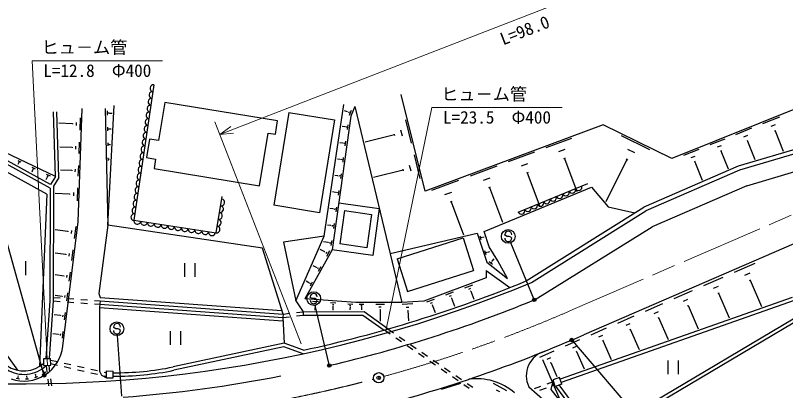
# Model space of a CAD drawing. Units: millimetres, scale not verified. Extents: x 40000 to 680000, y 20000 to 380000.
# Drawn here: x 409389 to 521602, y 263461 to 318140 of the extents above; entities that cross this region are included whole.
import ezdxf
from ezdxf.enums import TextEntityAlignment as Align

# ---------------------------------------------------------------- set-up
doc = ezdxf.new("R2010")
doc.units = ezdxf.units.MM
doc.header["$LTSCALE"] = 1000
doc.header["$PDMODE"] = 32
doc.header["$PDSIZE"] = 500
doc.linetypes.add('CHAIN', pattern=[18.5, 12, -1.5, 3.5, -1.5])
for name, color, linetype, lineweight in [('S-BGD', 7, 'Continuous', 25), ('S-BMK', 2, 'CHAIN', 13), ('S-BMK-SRVR', 3, 'Continuous', 25), ('S-STR-HTXT', 7, 'Continuous', 13), ('S-STR-STRC', 7, 'Continuous', 25)]:
    doc.layers.add(name, color=color, linetype=linetype, lineweight=lineweight)
doc.styles.add('@ＭＳ ゴシック', font='')
doc.styles.add('ＭＳ ゴシック', font='')
doc.styles.get('@ＭＳ ゴシック').set_extended_font_data('@MS Gothic')
doc.styles.get('ＭＳ ゴシック').set_extended_font_data('MS Gothic')

msp = doc.modelspace()

# ---------------------------------------------------------------- linework, layer by layer
at = {"layer": 'S-BGD'}
for p, q in [((547214, 314186), (505004, 297296)), ((429574, 308012), (426663, 288295)), ((469097, 292525), (465608, 306624)), ((431139, 305441), (430244, 299902)), ((447591, 302783), (431139, 305441)), ((415235, 294647), (394278, 304658)), ((415740, 294507), (415435, 304109)), ((418514, 288058), (419119, 304554)), ((422480, 304563), (422832, 287555)), ((422737, 304216), (422750, 303586)), ((422832, 287555), (423788, 304999)), ((454373, 285989), (457229, 305174)), ((457760, 304086), (457339, 304256)), ((457768, 304108), (457751, 304064)), ((458314, 304264), (458034, 303573)), ((458833, 304880), (458259, 303460)), ((458833, 304880), (465685, 276295)), ((415235, 294647), (414935, 304093)), ((418820, 303211), (418754, 301406)), ((422931, 303983), (422934, 303826)), ((423121, 303928), (423122, 303889)), ((423121, 303909), (423479, 303916)), ((449208, 303996), (447021, 290461)), ((449208, 303996), (455858, 302921)), ((458259, 303460), (455535, 283979)), ((458002, 304088), (457932, 303916)), ((538838, 303327), (514703, 296151)), ((520736, 303322), (518217, 302314)), ((417704, 302348), (415738, 302420)), ((417706, 302404), (417702, 302292)), ((418253, 302554), (418237, 302102)), ((447274, 300816), (447591, 302783)), ((455858, 302921), (453671, 289386)), ((457400, 301905), (457004, 301960)), ((457403, 301925), (457398, 301885)), ((457602, 301958), (457580, 301799)), ((457826, 302169), (457737, 301534)), ((467108, 299522), (466261, 302943)), ((495017, 302209), (469097, 292525)), ((505004, 297296), (495017, 302209)), ((539009, 302752), (514908, 295586)), ((520093, 302188), (519464, 301936)), ((422786, 301848), (422797, 301308)), ((422952, 301649), (422955, 301514)), ((423115, 301602), (423116, 301568)), ((423116, 301585), (423352, 301590)), ((444976, 293324), (446214, 300988)), ((446214, 300988), (447274, 300816)), ((464658, 300617), (464606, 300831)), ((465764, 300551), (465552, 301406)), ((516650, 301687), (514319, 300754)), ((520160, 301338), (520002, 301275)), ((520081, 301307), (521260, 298360)), ((418691, 299688), (418629, 298003)), ((428926, 300115), (428488, 297409)), ((430244, 299902), (428926, 300115)), ((457495, 299800), (457404, 299154)), ((464632, 300724), (460341, 299662)), ((490407, 300220), (486690, 298831)), ((497640, 300640), (501751, 298618)), ((512748, 300125), (510577, 299257)), ((516056, 300638), (515473, 300405)), ((515934, 293306), (540069, 300482)), ((516117, 299851), (515971, 299793)), ((516044, 299822), (517121, 297130)), ((417649, 298883), (415848, 298949)), ((417651, 298935), (417647, 298830)), ((418162, 299075), (418147, 298654)), ((422833, 299569), (422843, 299115)), ((422973, 299401), (422975, 299288)), ((423110, 299361), (423111, 299333)), ((423110, 299347), (423229, 299350)), ((457062, 299531), (456651, 299589)), ((457065, 299551), (457059, 299511)), ((457267, 299585), (457244, 299423)), ((489430, 298584), (488500, 298237)), ((498574, 298648), (499602, 298143)), ((508937, 298601), (506714, 297711)), ((512194, 299149), (511652, 298931)), ((422879, 297374), (422886, 297003)), ((428488, 297409), (429807, 297195)), ((457162, 297420), (457070, 296764)), ((468378, 294390), (467526, 297830)), ((485018, 298207), (481205, 296782)), ((554061, 298366), (492194, 271591)), ((508371, 297600), (507815, 297378)), ((512252, 298416), (512116, 298362)), ((512184, 298389), (513226, 295784)), ((414443, 292984), (408028, 296515)), ((414507, 293519), (408253, 296962)), ((409747, 296991), (410197, 296776)), ((409843, 296614), (409751, 296422)), ((409829, 296621), (409857, 296607)), ((409851, 296776), (409964, 296722)), ((418566, 296283), (418508, 294716)), ((422993, 297237), (422995, 297144)), ((423105, 297204), (423105, 297181)), ((423105, 297193), (423111, 297193)), ((429807, 297195), (429583, 295811)), ((456722, 297147), (456296, 297206)), ((456725, 297167), (456719, 297126)), ((456931, 297201), (456908, 297037)), ((467027, 295425), (466814, 296284)), ((484015, 296528), (483062, 296172)), ((489498, 297339), (489265, 297252)), ((489382, 297296), (491175, 292495)), ((498482, 297162), (495429, 290957)), ((498353, 297225), (498610, 297099)), ((508429, 296850), (508290, 296794)), ((508360, 296822), (509432, 294142)), ((413961, 292108), (407578, 295621)), ((411891, 295592), (411759, 295317)), ((411783, 296019), (412291, 295776)), ((411875, 295600), (411907, 295585)), ((411900, 295775), (412028, 295714)), ((417596, 295534), (415955, 295594)), ((417598, 295583), (417594, 295485)), ((418074, 295713), (418059, 295321)), ((429583, 295811), (444976, 293324)), ((465888, 295599), (461571, 294531)), ((465915, 295492), (465862, 295707)), ((479532, 296157), (475621, 294696)), ((484085, 295251), (483847, 295162)), ((483966, 295207), (485811, 290269)), ((514703, 296151), (500937, 290193)), ((514908, 295586), (501217, 289661)), ((413999, 294541), (413826, 294179)), ((413878, 295018), (414447, 294746)), ((413981, 294549), (414017, 294532)), ((414010, 294745), (414152, 294678)), ((415235, 294647), (414507, 293519)), ((415740, 294507), (414944, 293274)), ((456381, 294752), (455940, 294813)), ((456384, 294772), (456378, 294731)), ((456593, 294807), (456569, 294640)), ((456828, 295029), (456734, 294362)), ((473946, 294070), (470006, 292598)), ((478503, 294435), (477526, 294070)), ((414443, 292984), (414413, 276554)), ((414944, 293274), (414913, 276536)), ((418445, 292994), (418376, 291118)), ((477707, 286636), (493309, 293110)), ((478575, 293125), (478331, 293034)), ((478453, 293080), (480350, 288003)), ((482654, 289482), (492767, 293663)), ((493309, 293110), (495741, 290232)), ((515934, 293306), (502168, 287348)), ((413961, 292108), (412879, 266963)), ((417285, 292097), (415192, 292174)), ((417287, 292156), (417283, 292039)), ((417856, 292311), (417839, 291842)), ((438615, 286456), (439535, 291768)), ((456038, 292346), (455582, 292410)), ((456041, 292367), (456035, 292325)), ((456253, 292402), (456230, 292233)), ((456492, 292628), (456397, 291950)), ((472910, 292336), (471925, 291968)), ((456491, 290813), (462403, 289987)), ((472983, 291016), (472736, 290924)), ((472860, 290970), (474651, 286174)), ((453671, 289386), (447021, 290461)), ((455694, 289929), (455223, 289995)), ((455697, 289951), (455691, 289908)), ((455912, 289986), (455888, 289814)), ((456155, 290216), (456059, 289527)), ((457343, 289684), (456664, 284831)), ((457343, 289684), (461274, 289135)), ((462403, 289987), (461448, 283153)), ((483800, 279436), (500937, 290193)), ((484577, 279215), (501217, 289661)), ((495741, 290232), (499652, 289387)), ((461274, 289135), (460596, 284282)), ((416288, 269945), (418514, 288058)), ((418180, 287390), (417965, 285643)), ((422832, 287555), (421548, 277599)), ((445394, 284197), (422832, 287555)), ((426663, 288295), (438615, 286456)), ((455348, 287502), (454862, 287570)), ((455351, 287524), (455345, 287480)), ((455570, 287560), (455545, 287385)), ((455816, 287793), (455718, 287094)), ((485119, 276761), (502168, 287348)), ((417024, 286645), (415180, 286872)), ((417031, 286700), (417018, 286590)), ((417575, 286799), (417522, 286362)), ((463978, 283419), (476677, 286393)), ((476677, 286393), (478050, 282183)), ((478426, 284409), (477707, 286636)), ((454373, 285989), (448425, 285083)), ((448425, 285083), (450237, 276534)), ((450237, 276534), (454373, 285989)), ((454958, 285037), (454263, 285135)), ((454961, 285062), (454955, 285013)), ((455203, 285102), (455176, 284908)), ((455476, 285359), (455368, 284586)), ((465002, 282683), (474624, 285746)), ((474624, 285746), (476140, 280982)), ((477247, 285453), (477084, 285953)), ((477336, 285689), (477295, 285814)), ((477470, 285785), (477460, 285816)), ((477465, 285801), (477690, 285874)), ((417758, 283959), (417569, 282419)), ((448377, 274618), (445394, 284197)), ((455535, 283979), (451558, 276828)), ((454448, 283679), (453794, 284043)), ((461448, 283153), (455535, 283979)), ((460596, 284282), (456664, 284831)), ((479660, 282354), (478426, 284409)), ((416740, 283302), (415174, 283495)), ((416746, 283350), (416734, 283254)), ((417225, 283438), (417178, 283053)), ((454462, 283704), (454434, 283654)), ((454746, 283645), (454634, 283443)), ((455157, 283813), (454708, 283006)), ((477973, 283224), (477779, 283820)), ((478079, 283506), (478031, 283655)), ((478240, 283620), (478228, 283657)), ((478234, 283639), (478531, 283736)), ((410853, 282307), (410853, 280307)), ((434027, 282027), (434027, 280027)), ((435527, 282027), (435527, 280027)), ((453256, 281380), (452752, 281661)), ((465002, 282683), (466518, 277919)), ((478050, 282183), (481064, 279820)), ((478881, 281849), (478409, 282219)), ((478815, 282129), (478697, 282222)), ((478882, 282306), (478853, 282329)), ((478867, 282317), (479152, 282681)), ((481064, 279820), (479660, 282354)), ((514164, 280709), (517155, 282012)), ((417361, 280729), (417196, 279385)), ((453268, 281402), (453244, 281358)), ((453514, 281351), (453417, 281177)), ((453868, 281496), (453481, 280800)), ((466518, 277919), (476140, 280982)), ((477998, 280977), (477969, 279876)), ((477998, 280977), (481420, 278477)), ((515677, 280300), (516424, 280626)), ((416472, 280156), (415168, 280316)), ((416477, 280198), (416467, 280114)), ((416896, 280274), (416855, 279938)), ((477969, 279876), (468913, 276485)), ((509680, 278755), (512509, 279987)), ((516348, 279525), (516535, 279606)), ((516441, 279566), (518113, 275729)), ((452120, 279189), (451758, 279390)), ((452130, 279207), (452110, 279170)), ((452339, 279164), (452256, 279016)), ((452639, 279287), (452310, 278696)), ((474882, 278453), (476048, 278890)), ((475450, 278267), (475741, 278376)), ((511110, 278368), (511818, 278677)), ((416220, 277194), (415163, 277324)), ((416225, 277230), (416216, 277158)), ((416586, 277296), (416551, 277006)), ((416988, 277689), (416845, 276529)), ((421548, 277599), (421760, 277047)), ((472084, 277405), (473235, 277837)), ((472645, 277222), (472933, 277329)), ((475690, 277959), (475763, 277986)), ((475727, 277972), (476163, 276806)), ((505356, 276871), (508027, 278035)), ((511745, 277636), (511922, 277713)), ((511834, 277674), (513404, 274070)), ((402539, 276314), (409709, 266428)), ((414413, 276554), (413817, 268126)), ((414913, 276536), (414320, 268142)), ((414913, 276536), (415911, 276464)), ((414914, 277037), (415912, 276965)), ((416908, 276393), (417906, 276321)), ((416909, 276894), (417907, 276822)), ((418903, 276249), (419901, 276178)), ((418904, 276751), (419902, 276679)), ((420898, 276106), (421688, 276050)), ((420899, 276608), (421724, 276548)), ((421688, 276050), (421652, 275551)), ((421724, 276548), (421688, 276050)), ((421688, 276050), (448341, 274120)), ((421724, 276548), (448377, 274618)), ((421760, 277047), (448218, 275131)), ((450237, 276534), (451298, 274945)), ((458991, 276293), (451558, 276828)), ((452663, 276498), (453562, 276433)), ((452981, 276204), (453205, 276188)), ((455291, 276309), (456092, 276251)), ((455574, 276047), (455774, 276032)), ((457823, 276126), (458530, 276075)), ((465685, 276295), (458991, 276293)), ((459472, 276043), (460135, 276043)), ((461885, 276044), (463151, 276044)), ((468913, 276485), (465685, 276295)), ((465719, 276047), (467296, 276140)), ((469351, 276382), (470430, 276786)), ((469877, 276210), (470147, 276311)), ((472882, 276916), (472954, 276943)), ((472918, 276930), (473353, 275770)), ((522540, 277023), (488743, 265120)), ((522835, 276597), (488909, 264649)), ((501185, 275053), (503706, 276152)), ((506707, 276506), (507375, 276797)), ((421652, 275551), (421622, 266306)), ((421652, 275551), (448370, 273616)), ((450365, 274841), (451298, 274945)), ((451298, 274945), (460190, 274968)), ((451298, 274945), (451327, 274445)), ((453074, 275926), (453021, 275199)), ((453045, 275928), (453102, 275924)), ((455657, 275799), (455614, 275206)), ((455632, 275801), (455682, 275797)), ((458072, 275895), (458249, 275882)), ((458146, 275677), (458112, 275212)), ((458123, 275678), (458168, 275675)), ((459721, 275844), (459887, 275844)), ((459783, 275645), (459825, 275645)), ((459804, 275645), (459804, 275217)), ((460190, 274968), (463719, 272460)), ((462360, 275664), (462676, 275664)), ((462479, 275285), (462558, 275285)), ((462518, 275285), (462519, 273563)), ((466339, 275609), (466733, 275632)), ((466514, 275144), (466613, 275150)), ((466563, 275147), (466652, 273637)), ((470099, 275924), (470167, 275950)), ((470133, 275937), (470534, 274866)), ((524427, 274921), (495426, 257680)), ((502460, 274709), (503090, 274983)), ((507306, 275813), (507473, 275886)), ((507390, 275850), (508862, 272471)), ((415949, 274385), (415020, 274499)), ((415953, 274417), (415945, 274352)), ((416277, 274476), (416245, 274217)), ((416636, 274827), (416508, 273789)), ((448377, 274618), (448341, 274120)), ((448341, 274120), (448555, 270367)), ((448342, 274111), (449336, 274223)), ((448377, 274618), (449371, 274730)), ((450330, 274334), (451324, 274445)), ((451327, 274445), (460031, 274468)), ((460031, 274468), (463103, 272284)), ((524780, 274550), (495614, 257210)), ((497162, 273301), (499537, 274335)), ((503025, 274056), (503183, 274124)), ((503104, 274090), (504482, 270928)), ((498363, 272976), (498957, 273235)), ((415657, 271654), (414826, 271756)), ((415661, 271684), (415654, 271624)), ((415962, 271739), (415932, 271497)), ((416296, 272066), (416178, 271099)), ((431923, 272122), (431923, 270122)), ((433423, 272122), (433423, 270122)), ((463162, 272301), (463986, 271734)), ((463661, 272443), (464485, 271877)), ((493283, 271610), (495517, 272584)), ((498897, 272361), (499045, 272425)), ((498971, 272393), (500257, 269440)), ((464810, 271168), (465634, 270602)), ((465309, 271310), (466133, 270744)), ((489541, 269980), (491640, 270895)), ((494413, 271305), (494972, 271548)), ((494915, 270726), (495054, 270787)), ((494984, 270756), (496183, 268005)), ((448555, 270367), (432384, 266912)), ((448519, 269848), (432487, 266422)), ((451334, 268834), (448519, 269848)), ((451368, 269353), (448555, 270367)), ((466458, 270035), (467282, 269469)), ((466957, 270177), (467782, 269611)), ((490603, 269693), (491128, 269922)), ((468107, 268902), (468931, 268336)), ((468606, 269044), (469430, 268478)), ((485800, 268350), (487899, 269264)), ((486861, 268063), (487386, 268292)), ((491074, 269149), (491205, 269206)), ((491140, 269178), (492254, 266621)), ((413517, 268116), (414516, 268149)), ((413550, 267116), (413517, 268116)), ((413550, 267116), (414549, 267149)), ((413848, 267126), (413975, 266134)), ((414250, 267139), (414377, 266147)), ((414549, 267149), (414516, 268149)), ((414524, 267907), (415500, 267687)), ((414541, 267391), (415517, 267171)), ((416475, 267467), (417451, 267247)), ((469755, 267769), (470579, 267203)), ((470254, 267912), (471078, 267345)), ((487333, 267519), (487464, 267576)), ((487398, 267547), (488283, 265517)), ((504439, 267857), (504439, 265857)), ((505939, 267857), (505939, 265857)), ((413499, 266296), (413406, 266449)), ((413446, 265937), (413842, 266179)), ((413487, 266288), (413512, 266303)), ((413522, 266147), (413621, 266207)), ((416492, 266951), (417468, 266731)), ((418426, 267027), (419402, 266807)), ((418443, 266511), (419419, 266291)), ((420377, 266587), (421353, 266367)), ((420394, 266071), (421370, 265850)), ((421622, 266306), (421912, 265728)), ((422328, 266147), (422650, 266074)), ((422644, 265318), (422652, 266318)), ((422652, 266318), (423652, 266311)), ((423644, 265311), (423652, 266311)), ((471403, 266636), (472227, 266070)), ((471902, 266779), (472726, 266212)), ((409505, 265276), (409962, 265177)), ((409706, 265375), (409820, 265351)), ((409779, 265503), (409807, 265497)), ((409793, 265500), (409828, 265663)), ((410845, 265157), (411316, 265175)), ((411016, 265305), (411134, 265309)), ((411055, 265448), (411085, 265449)), ((411070, 265449), (411064, 265610)), ((412203, 265389), (412649, 265524)), ((412345, 265724), (412304, 265858)), ((412330, 265573), (412441, 265607)), ((412331, 265719), (412359, 265728)), ((414102, 265142), (414228, 264150)), ((414503, 265155), (414630, 264163)), ((421912, 265728), (422644, 265318)), ((422345, 265630), (422646, 265563)), ((422644, 265318), (423644, 265311)), ((473051, 265503), (473875, 264937)), ((473550, 265646), (474374, 265079)), ((487716, 265024), (487411, 263621)), ((488659, 265356), (487716, 265024)), ((488048, 264081), (487716, 265024)), ((488992, 264413), (488659, 265356)), ((474229, 264477), (471432, 263604)), ((474699, 264371), (475523, 263804)), ((475198, 264513), (476022, 263946)), ((479017, 264556), (480946, 263497)), ((484185, 263997), (495184, 254483)), ((485000, 263768), (485939, 264110)), ((485805, 263529), (486745, 263871)), ((486879, 264453), (487799, 264788)), ((487684, 264214), (487965, 264316)), ((488992, 264413), (488048, 264081)), ((493861, 256408), (488122, 264107)), ((494196, 256795), (488616, 264281)), ((479423, 263580), (479905, 263315)), ((487411, 263621), (493475, 255961))]:
    msp.add_line(p, q, dxfattribs=at)
for centre, radius, start, end in [((429501, 307517), 500, 81.59993, 261.59993), ((429355, 306528), 500, 81.59993, 261.59993), ((429209, 305539), 500, 81.59993, 261.59993), ((429063, 304549), 500, 81.59993, 261.59993), ((428771, 302571), 500, 81.59993, 261.59993), ((428917, 303560), 500, 81.59993, 261.59993), ((428625, 301581), 500, 81.59993, 261.59993), ((428479, 300592), 500, 81.59993, 261.59993), ((428332, 299603), 500, 81.59993, 261.59993), ((428186, 298614), 500, 81.59993, 261.59993), ((428040, 297624), 500, 81.59993, 261.59993), ((427894, 296635), 500, 81.59993, 261.59993), ((427602, 294657), 500, 81.59993, 261.59993), ((427748, 295646), 500, 81.59993, 261.59993), ((427456, 293667), 500, 81.59993, 261.59993), ((427310, 292678), 500, 81.59993, 261.59993), ((490509, 292730), 500, 202.46155, 22.46155), ((491433, 293112), 500, 202.46155, 22.46155), ((427164, 291689), 500, 81.59993, 261.59993), ((487737, 291583), 500, 202.46155, 22.46155), ((488661, 291965), 500, 202.46155, 22.46155), ((489585, 292348), 500, 202.46155, 22.46155), ((427018, 290699), 500, 81.59993, 261.59993), ((439383, 290890), 500, 260.1807, 80.1807), ((485889, 290819), 500, 202.46155, 22.46155), ((486813, 291201), 500, 202.46155, 22.46155), ((426872, 289710), 500, 81.59993, 261.59993), ((439212, 289905), 500, 260.1807, 80.1807), ((483116, 289673), 500, 202.46155, 22.46155), ((484040, 290055), 500, 202.46155, 22.46155), ((484965, 290437), 500, 202.46155, 22.46155), ((426725, 288721), 500, 81.59993, 261.59993), ((438871, 287934), 500, 260.1807, 80.1807), ((439042, 288919), 500, 260.1807, 80.1807), ((427157, 288219), 500, 171.25384, 351.25384), ((428145, 288067), 500, 171.25384, 351.25384), ((429134, 287915), 500, 171.25384, 351.25384), ((430122, 287763), 500, 171.25384, 351.25384), ((431110, 287611), 500, 171.25384, 351.25384), ((432099, 287459), 500, 171.25384, 351.25384), ((433087, 287307), 500, 171.25384, 351.25384), ((438700, 286949), 500, 260.1807, 80.1807), ((434075, 287155), 500, 171.25384, 351.25384), ((435064, 287002), 500, 171.25384, 351.25384), ((436052, 286850), 500, 171.25384, 351.25384), ((437041, 286698), 500, 171.25384, 351.25384), ((438029, 286546), 500, 171.25384, 351.25384), ((410360, 458457), 193500, 282.23548, 292.30501), ((410360, 458457), 194000, 265.01542, 292.49274), ((410360, 458457), 196500, 283.21172, 292.27802), ((410360, 458457), 204000, 285.05811, 293.65005), ((410646, 270531), 5672, 250.58204, 354.0654), ((487568, 265611), 3749, 105.73624, 205.51367), ((410646, 270531), 4709, 237.40668, 313.72037), ((410646, 270531), 4209, 233.68255, 313.40483), ((423958, 308172), 42612, 269.58028, 281.54512), ((423958, 308172), 42112, 269.58028, 281.54206), ((410360, 458457), 196500, 274.29487, 281.06848), ((476589, 256740), 8457, 49.14148, 97.71563)]:
    msp.add_arc(centre, radius, start, end, dxfattribs=at)
at = {"layer": 'S-BMK'}
msp.add_line((551784, 301739), (490597, 275258), dxfattribs=at)
for start, end in [(285.27297, 293.65252), (265.0045, 284.84325)]:
    msp.add_arc((410360, 458457), 200000, start, end, dxfattribs=at)
at = {"layer": 'S-BMK-SRVR'}
msp.add_circle((462319, 265325), 750, dxfattribs=at)
msp.add_point((462319, 265325), dxfattribs=at)
at = {"layer": 'S-STR-HTXT'}
for p, q in [((526636, 334742), (439166, 300767)), ((411822, 311513), (430822, 311513)), ((414049, 267133), (411822, 311513)), ((470058, 304704), (463411, 272372)), ((470058, 304704), (489058, 304704)), ((451006, 270285), (438442, 302631)), ((440780, 301949), (439166, 300767)), ((439166, 300767), (441154, 300984))]:
    msp.add_line(p, q, dxfattribs=at)
at = {"layer": 'S-STR-STRC'}
for p, q in [((413555, 265831), (401867, 307441)), ((480798, 286073), (480699, 286191)), ((481043, 285934), (480798, 286073)), ((481344, 285931), (481043, 285934)), ((481589, 285819), (481344, 285931)), ((481695, 285683), (481589, 285819)), ((484935, 276821), (481574, 285007)), ((452450, 277001), (452351, 277119)), ((452695, 276862), (452450, 277001)), ((452996, 276860), (452695, 276862)), ((453241, 276748), (452996, 276860)), ((453347, 276612), (453241, 276748)), ((455089, 267270), (453073, 275887)), ((423789, 272611), (423690, 272729)), ((424034, 272471), (423789, 272611)), ((424335, 272469), (424034, 272471)), ((424580, 272357), (424335, 272469)), ((424686, 272221), (424580, 272357)), ((424915, 262647), (424259, 271473)), ((490533, 270717), (510883, 246990)), ((486208, 268006), (496848, 243270))]:
    msp.add_line(p, q, dxfattribs=at)
for centre, radius in [((481194, 285932), 1000), ((452846, 276861), 1000), ((484992, 276682), 150), ((484992, 276682), 120), ((484992, 276682), 90), ((484992, 276682), 60), ((484992, 276682), 30), ((424185, 272470), 1000), ((490436, 270830), 150), ((490436, 270830), 120), ((490436, 270830), 90), ((490436, 270830), 60), ((490436, 270830), 30), ((455124, 267124), 150), ((455124, 267124), 120), ((455124, 267124), 90), ((455124, 267124), 60), ((455124, 267124), 30), ((413596, 265686), 150), ((413596, 265686), 120), ((413596, 265686), 90), ((413596, 265686), 60), ((413596, 265686), 30)]:
    msp.add_circle(centre, radius, dxfattribs=at)
for centre, start, end in [((481199, 286187), 359.55488, 179.55488), ((481195, 285687), 179.55488, 359.55488), ((452851, 277116), 359.55488, 179.55488), ((452847, 276616), 179.55488, 359.55488), ((424190, 272725), 359.55488, 179.55488), ((424186, 272225), 179.55488, 359.55488)]:
    msp.add_arc(centre, 500, start, end, dxfattribs=at)
for p in [(484992, 276682), (490436, 270830), (455124, 267124), (413596, 265686)]:
    msp.add_point(p, dxfattribs=at)

# ---------------------------------------------------------------- texts
at = {"layer": 'S-STR-HTXT', "style": '@ＭＳ ゴシック'}
msp.add_text('L=98.0', height=1833, rotation=21.227, dxfattribs=at).set_placement((483263, 316822), align=Align.TOP_CENTER)
at = {"layer": 'S-STR-HTXT', "style": 'ＭＳ ゴシック'}
for p in [(413197, 312013), (471433, 305204)]:
    msp.add_text('ヒュ－ム管', height=1833, dxfattribs=at).set_placement(p, align=Align.BOTTOM_LEFT)
for s, p in [('L=12.8\u3000Φ400', (421322, 311013)), ('L=23.5\u3000Φ400', (479558, 304204))]:
    msp.add_text(s, height=1833, dxfattribs=at).set_placement(p, align=Align.TOP_CENTER)

doc.saveas('drawing.dxf')
